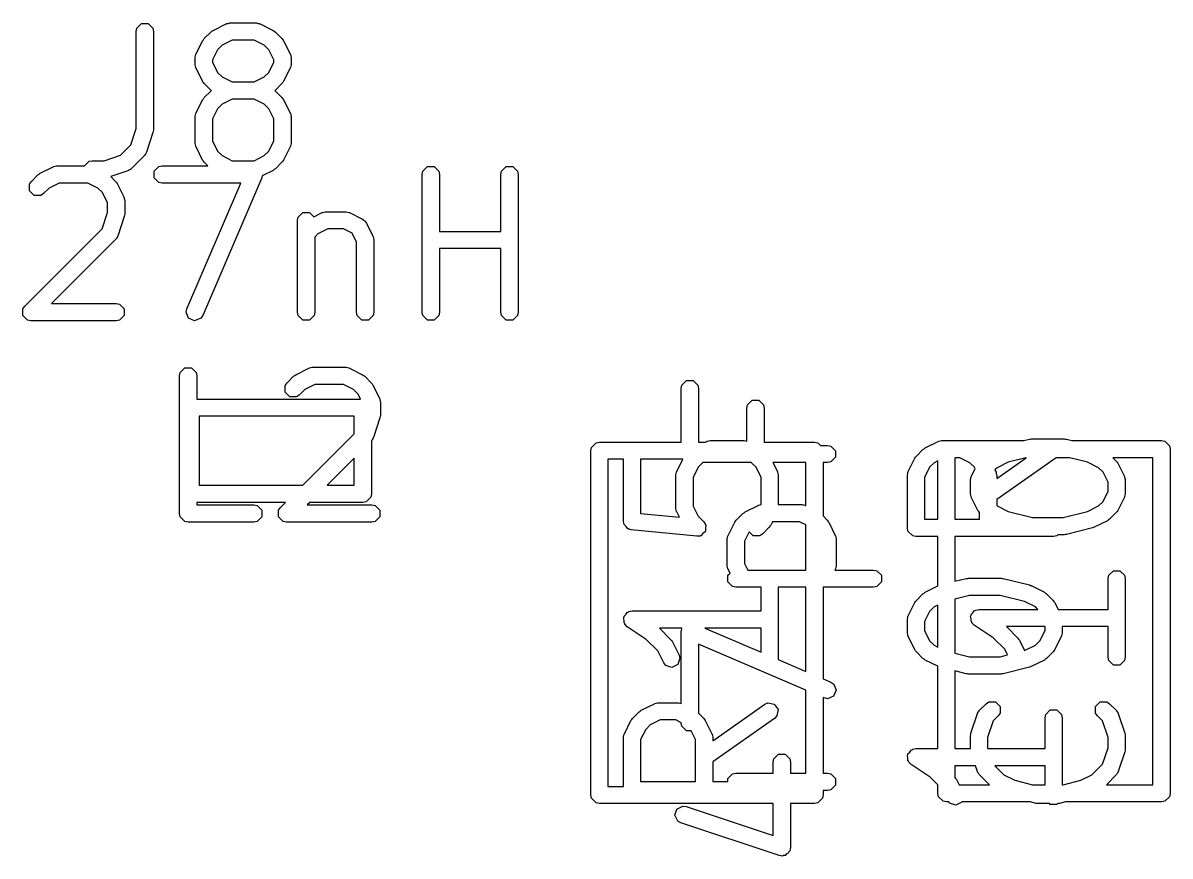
# Model space of a CAD drawing. Header units: inches. Extents: x -1.73 to 1.98, y -0.03 to 4.65.
# Drawn here: x 0.2737 to 0.5361, y 4.0766 to 4.2671 of the extents above; entities that cross this region are included whole.
import ezdxf

# ---------------------------------------------------------------- set-up
doc = ezdxf.new("R2010")
doc.units = ezdxf.units.IN
doc.header["$MEASUREMENT"] = 0
doc.layers.add('BLACK', color=250, linetype='CONTINUOUS')

msp = doc.modelspace()

# ---------------------------------------------------------------- linework, layer by layer
at = {"layer": 'BLACK', "linetype": 'CONTINUOUS'}
for p, q in [((0.29957, 4.26516), (0.29972, 4.26591)), ((0.29957, 4.24298), (0.29957, 4.26516)), ((0.29972, 4.26591), (0.30079, 4.26698)), ((0.30079, 4.26698), (0.3023, 4.26698)), ((0.3023, 4.26698), (0.30336, 4.26591)), ((0.30336, 4.26591), (0.30351, 4.26516)), ((0.30351, 4.26516), (0.30351, 4.24266)), ((0.31515, 4.26355), (0.31665, 4.26505)), ((0.31665, 4.26505), (0.31691, 4.26523)), ((0.31691, 4.26523), (0.31716, 4.26542)), ((0.31716, 4.26542), (0.32016, 4.26692)), ((0.32016, 4.26692), (0.32025, 4.26695)), ((0.32025, 4.26695), (0.32029, 4.26698)), ((0.32029, 4.26698), (0.3206, 4.26704)), ((0.3206, 4.26704), (0.3209, 4.26713)), ((0.3209, 4.26713), (0.32094, 4.26711)), ((0.32094, 4.26711), (0.32104, 4.26713)), ((0.32104, 4.26713), (0.32704, 4.26713)), ((0.32704, 4.26713), (0.32714, 4.26711)), ((0.32714, 4.26711), (0.32718, 4.26713)), ((0.32718, 4.26713), (0.32748, 4.26704)), ((0.32748, 4.26704), (0.32779, 4.26698)), ((0.32779, 4.26698), (0.32782, 4.26695)), ((0.32782, 4.26695), (0.32792, 4.26692)), ((0.32792, 4.26692), (0.33092, 4.26542)), ((0.33092, 4.26542), (0.33117, 4.26523)), ((0.33117, 4.26523), (0.33143, 4.26505)), ((0.33143, 4.26505), (0.33293, 4.26355)), ((0.31328, 4.26004), (0.31478, 4.26304)), ((0.31478, 4.26304), (0.31497, 4.26329)), ((0.31497, 4.26329), (0.31515, 4.26355)), ((0.3215, 4.26319), (0.31921, 4.26204)), ((0.32657, 4.26319), (0.3215, 4.26319)), ((0.32887, 4.26204), (0.32657, 4.26319)), ((0.33293, 4.26355), (0.33311, 4.26329)), ((0.33311, 4.26329), (0.3333, 4.26304)), ((0.3333, 4.26304), (0.3348, 4.26004)), ((0.31316, 4.25961), (0.31322, 4.25992)), ((0.31322, 4.25992), (0.31325, 4.25995)), ((0.31325, 4.25995), (0.31328, 4.26004)), ((0.31816, 4.261), (0.31701, 4.2587)), ((0.31921, 4.26204), (0.31816, 4.261)), ((0.32992, 4.261), (0.32887, 4.26204)), ((0.33107, 4.2587), (0.32992, 4.261)), ((0.3348, 4.26004), (0.33482, 4.25995)), ((0.33482, 4.25995), (0.33486, 4.25992)), ((0.33486, 4.25992), (0.33492, 4.25961)), ((0.31307, 4.25916), (0.31309, 4.25926)), ((0.31307, 4.25766), (0.31307, 4.25916)), ((0.31309, 4.25757), (0.31307, 4.25766)), ((0.31308, 4.2593), (0.31316, 4.25961)), ((0.31309, 4.25926), (0.31308, 4.2593)), ((0.31308, 4.25752), (0.31309, 4.25757)), ((0.31316, 4.25722), (0.31308, 4.25752)), ((0.31322, 4.25691), (0.31316, 4.25722)), ((0.31701, 4.2587), (0.31701, 4.25813)), ((0.31701, 4.25813), (0.31816, 4.25583)), ((0.32992, 4.25583), (0.33107, 4.25813)), ((0.33107, 4.25813), (0.33107, 4.2587)), ((0.33492, 4.25722), (0.33486, 4.25691)), ((0.33492, 4.25961), (0.335, 4.2593)), ((0.335, 4.25752), (0.33492, 4.25722)), ((0.335, 4.2593), (0.33499, 4.25926)), ((0.33499, 4.25926), (0.33501, 4.25916)), ((0.33501, 4.25766), (0.33499, 4.25757)), ((0.33499, 4.25757), (0.335, 4.25752)), ((0.33501, 4.25916), (0.33501, 4.25766)), ((0.31325, 4.25688), (0.31322, 4.25691)), ((0.31328, 4.25678), (0.31325, 4.25688)), ((0.31478, 4.25378), (0.31328, 4.25678)), ((0.31816, 4.25583), (0.31921, 4.25478)), ((0.31921, 4.25478), (0.3215, 4.25363)), ((0.32657, 4.25363), (0.32887, 4.25478)), ((0.32887, 4.25478), (0.32992, 4.25583)), ((0.3348, 4.25678), (0.3333, 4.25378)), ((0.33482, 4.25688), (0.3348, 4.25678)), ((0.33486, 4.25691), (0.33482, 4.25688)), ((0.31497, 4.25353), (0.31478, 4.25378)), ((0.31515, 4.25327), (0.31497, 4.25353)), ((0.31665, 4.25177), (0.31515, 4.25327)), ((0.31681, 4.25166), (0.31665, 4.25177)), ((0.3215, 4.25363), (0.32657, 4.25363)), ((0.33143, 4.25177), (0.33127, 4.25166)), ((0.33293, 4.25327), (0.33143, 4.25177)), ((0.33311, 4.25353), (0.33293, 4.25327)), ((0.3333, 4.25378), (0.33311, 4.25353)), ((0.31328, 4.24654), (0.31478, 4.24954)), ((0.31478, 4.24954), (0.31497, 4.24979)), ((0.31497, 4.24979), (0.31515, 4.25006)), ((0.31515, 4.25006), (0.31665, 4.25156)), ((0.31665, 4.25156), (0.31681, 4.25166)), ((0.3215, 4.24969), (0.31921, 4.24855)), ((0.32657, 4.24969), (0.3215, 4.24969)), ((0.32887, 4.24855), (0.32657, 4.24969)), ((0.33127, 4.25166), (0.33143, 4.25156)), ((0.33143, 4.25156), (0.33293, 4.25006)), ((0.33293, 4.25006), (0.33311, 4.24979)), ((0.33311, 4.24979), (0.3333, 4.24954)), ((0.3333, 4.24954), (0.3348, 4.24654)), ((0.31325, 4.24645), (0.31328, 4.24654)), ((0.31816, 4.2475), (0.31701, 4.2452)), ((0.31921, 4.24855), (0.31816, 4.2475)), ((0.32992, 4.2475), (0.32887, 4.24855)), ((0.33107, 4.2452), (0.32992, 4.2475)), ((0.3348, 4.24654), (0.33482, 4.24645)), ((0.31307, 4.24566), (0.31309, 4.24576)), ((0.31307, 4.23966), (0.31307, 4.24566)), ((0.31308, 4.2458), (0.31316, 4.24611)), ((0.31309, 4.24576), (0.31308, 4.2458)), ((0.31316, 4.24611), (0.31322, 4.24642)), ((0.31322, 4.24642), (0.31325, 4.24645)), ((0.31701, 4.2452), (0.31701, 4.24013)), ((0.33107, 4.24013), (0.33107, 4.2452)), ((0.33482, 4.24645), (0.33486, 4.24642)), ((0.33486, 4.24642), (0.33492, 4.24611)), ((0.33492, 4.24611), (0.335, 4.2458)), ((0.335, 4.2458), (0.33499, 4.24576)), ((0.33499, 4.24576), (0.33501, 4.24566)), ((0.33501, 4.24566), (0.33501, 4.23966)), ((0.29832, 4.23923), (0.29957, 4.24298)), ((0.30341, 4.24204), (0.30191, 4.23754)), ((0.30345, 4.24235), (0.30341, 4.24204)), ((0.30351, 4.24266), (0.30345, 4.24235)), ((0.29598, 4.23689), (0.29832, 4.23923)), ((0.31309, 4.23957), (0.31307, 4.23966)), ((0.31308, 4.23953), (0.31309, 4.23957)), ((0.31316, 4.23922), (0.31308, 4.23953)), ((0.31322, 4.23891), (0.31316, 4.23922)), ((0.31325, 4.23888), (0.31322, 4.23891)), ((0.31328, 4.23878), (0.31325, 4.23888)), ((0.31478, 4.23578), (0.31328, 4.23878)), ((0.31701, 4.24013), (0.31816, 4.23783)), ((0.32992, 4.23783), (0.33107, 4.24013)), ((0.3348, 4.23878), (0.3333, 4.23578)), ((0.33482, 4.23888), (0.3348, 4.23878)), ((0.33486, 4.23891), (0.33482, 4.23888)), ((0.33492, 4.23922), (0.33486, 4.23891)), ((0.335, 4.23953), (0.33492, 4.23922)), ((0.33501, 4.23966), (0.33499, 4.23957)), ((0.33499, 4.23957), (0.335, 4.23953)), ((0.29222, 4.23563), (0.29598, 4.23689)), ((0.30143, 4.23677), (0.29843, 4.23377)), ((0.30149, 4.23686), (0.30143, 4.23677)), ((0.30153, 4.23688), (0.30149, 4.23686)), ((0.30169, 4.23715), (0.30153, 4.23688)), ((0.30186, 4.23741), (0.30169, 4.23715)), ((0.30191, 4.23754), (0.30186, 4.23746)), ((0.30186, 4.23746), (0.30186, 4.23741)), ((0.31816, 4.23783), (0.31921, 4.23678)), ((0.31921, 4.23678), (0.3215, 4.23563)), ((0.32657, 4.23563), (0.32887, 4.23678)), ((0.32887, 4.23678), (0.32992, 4.23783)), ((0.2776, 4.23275), (0.2806, 4.23425)), ((0.2806, 4.23425), (0.2807, 4.23427)), ((0.2807, 4.23427), (0.28073, 4.2343)), ((0.28073, 4.2343), (0.28104, 4.23436)), ((0.28104, 4.23436), (0.28134, 4.23445)), ((0.28134, 4.23445), (0.28139, 4.23443)), ((0.28139, 4.23443), (0.28148, 4.23445)), ((0.28148, 4.23445), (0.28776, 4.23445)), ((0.28776, 4.23445), (0.28879, 4.23548)), ((0.28879, 4.23548), (0.28954, 4.23563)), ((0.28954, 4.23563), (0.29222, 4.23563)), ((0.29806, 4.23352), (0.2978, 4.23335)), ((0.29833, 4.23368), (0.29806, 4.23352)), ((0.29835, 4.23372), (0.29833, 4.23368)), ((0.29843, 4.23377), (0.29835, 4.23372)), ((0.30366, 4.23324), (0.30473, 4.2343)), ((0.30473, 4.2343), (0.30548, 4.23445)), ((0.30548, 4.23445), (0.31597, 4.23445)), ((0.31497, 4.23554), (0.31478, 4.23578)), ((0.31515, 4.23527), (0.31497, 4.23554)), ((0.31597, 4.23445), (0.31515, 4.23527)), ((0.3215, 4.23563), (0.32657, 4.23563)), ((0.33092, 4.2334), (0.32838, 4.23213)), ((0.33117, 4.2336), (0.33092, 4.2334)), ((0.33143, 4.23377), (0.33117, 4.2336)), ((0.33293, 4.23527), (0.33143, 4.23377)), ((0.33311, 4.23554), (0.33293, 4.23527)), ((0.3333, 4.23578), (0.33311, 4.23554)), ((0.36515, 4.23324), (0.36622, 4.2343)), ((0.36622, 4.2343), (0.36772, 4.2343)), ((0.36772, 4.2343), (0.36879, 4.23324)), ((0.38315, 4.23324), (0.38422, 4.2343)), ((0.38422, 4.2343), (0.38572, 4.2343)), ((0.38572, 4.2343), (0.38679, 4.23324)), ((0.27516, 4.23024), (0.27559, 4.23088)), ((0.27559, 4.23088), (0.27709, 4.23238)), ((0.27709, 4.23238), (0.27735, 4.23255)), ((0.27735, 4.23255), (0.2776, 4.23275)), ((0.29766, 4.2333), (0.29375, 4.23199)), ((0.29375, 4.23199), (0.29487, 4.23088)), ((0.29487, 4.23088), (0.29505, 4.23061)), ((0.29775, 4.23335), (0.29766, 4.2333)), ((0.2978, 4.23335), (0.29775, 4.23335)), ((0.30366, 4.23173), (0.30366, 4.23324)), ((0.30473, 4.23067), (0.30366, 4.23173)), ((0.32829, 4.23171), (0.31479, 4.20021)), ((0.32838, 4.23213), (0.32829, 4.23175)), ((0.32829, 4.23175), (0.32829, 4.23173)), ((0.32829, 4.23173), (0.32829, 4.23173)), ((0.32829, 4.23173), (0.32829, 4.23171)), ((0.365, 4.23248), (0.36515, 4.23324)), ((0.365, 4.20099), (0.365, 4.23248)), ((0.36879, 4.23324), (0.36894, 4.23248)), ((0.36894, 4.23248), (0.36894, 4.21945)), ((0.383, 4.23248), (0.38315, 4.23324)), ((0.383, 4.21945), (0.383, 4.23248)), ((0.38679, 4.23324), (0.38694, 4.23248)), ((0.38694, 4.23248), (0.38694, 4.20099)), ((0.27516, 4.22873), (0.27516, 4.23024)), ((0.27623, 4.22767), (0.27516, 4.22873)), ((0.27965, 4.22937), (0.27837, 4.22809)), ((0.28195, 4.23052), (0.27965, 4.22937)), ((0.28852, 4.23052), (0.28195, 4.23052)), ((0.29081, 4.22937), (0.28852, 4.23052)), ((0.29186, 4.22832), (0.29081, 4.22937)), ((0.29301, 4.22602), (0.29186, 4.22832)), ((0.29505, 4.23061), (0.29524, 4.23037)), ((0.29524, 4.23037), (0.29674, 4.22737)), ((0.30548, 4.23052), (0.30473, 4.23067)), ((0.32349, 4.23052), (0.30548, 4.23052)), ((0.31117, 4.20176), (0.32349, 4.23052)), ((0.27774, 4.22767), (0.27623, 4.22767)), ((0.27837, 4.22809), (0.27774, 4.22767)), ((0.29301, 4.2238), (0.29301, 4.22602)), ((0.29674, 4.22737), (0.29677, 4.22727)), ((0.29677, 4.22727), (0.2968, 4.22724)), ((0.2968, 4.22724), (0.29686, 4.22693)), ((0.29686, 4.22693), (0.29694, 4.22662)), ((0.29694, 4.22662), (0.29693, 4.22658)), ((0.29693, 4.22658), (0.29695, 4.22649)), ((0.29695, 4.22649), (0.29695, 4.22349)), ((0.29176, 4.22005), (0.29301, 4.2238)), ((0.29689, 4.22318), (0.29685, 4.22286)), ((0.29695, 4.22349), (0.29689, 4.22318)), ((0.33666, 4.22274), (0.33772, 4.2238)), ((0.33772, 4.2238), (0.33923, 4.2238)), ((0.33923, 4.2238), (0.34022, 4.22281)), ((0.34022, 4.22281), (0.34209, 4.22375)), ((0.34209, 4.22375), (0.34219, 4.22377)), ((0.34219, 4.22377), (0.34222, 4.2238)), ((0.34222, 4.2238), (0.34253, 4.22387)), ((0.34253, 4.22387), (0.34283, 4.22395)), ((0.34283, 4.22395), (0.34288, 4.22394)), ((0.34288, 4.22394), (0.34297, 4.22395)), ((0.34297, 4.22395), (0.34747, 4.22395)), ((0.34747, 4.22395), (0.34757, 4.22394)), ((0.34757, 4.22394), (0.34761, 4.22395)), ((0.34761, 4.22395), (0.34792, 4.22387)), ((0.34792, 4.22387), (0.34823, 4.2238)), ((0.34823, 4.2238), (0.34826, 4.22377)), ((0.34826, 4.22377), (0.34835, 4.22375)), ((0.34835, 4.22375), (0.35135, 4.22225)), ((0.29685, 4.22286), (0.29535, 4.21836)), ((0.33651, 4.22199), (0.33666, 4.22274)), ((0.33651, 4.20099), (0.33651, 4.22199)), ((0.35135, 4.22225), (0.35166, 4.22201)), ((0.35166, 4.22201), (0.35176, 4.22197)), ((0.35176, 4.22197), (0.35185, 4.22186)), ((0.35185, 4.22186), (0.35196, 4.22178)), ((0.35196, 4.22178), (0.35199, 4.22168)), ((0.35199, 4.22168), (0.35223, 4.22137)), ((0.35223, 4.22137), (0.35373, 4.21837)), ((0.27409, 4.20238), (0.29176, 4.22005)), ((0.29493, 4.21768), (0.29487, 4.21759)), ((0.29497, 4.2177), (0.29493, 4.21768)), ((0.29512, 4.21797), (0.29497, 4.2177)), ((0.2953, 4.21823), (0.29512, 4.21797)), ((0.29535, 4.21836), (0.2953, 4.21828)), ((0.2953, 4.21828), (0.2953, 4.21823)), ((0.34114, 4.21887), (0.34044, 4.21817)), ((0.34044, 4.21817), (0.34044, 4.20099)), ((0.34344, 4.22002), (0.34114, 4.21887)), ((0.34701, 4.22002), (0.34344, 4.22002)), ((0.34901, 4.21902), (0.34701, 4.22002)), ((0.35, 4.21702), (0.34901, 4.21902)), ((0.35373, 4.21837), (0.35376, 4.21827)), ((0.35376, 4.21827), (0.35379, 4.21824)), ((0.35379, 4.21824), (0.35385, 4.21793)), ((0.35385, 4.21793), (0.35394, 4.21763)), ((0.36894, 4.21945), (0.383, 4.21945)), ((0.29487, 4.21759), (0.28023, 4.20296)), ((0.35, 4.20099), (0.35, 4.21702)), ((0.35394, 4.21763), (0.35392, 4.21758)), ((0.35392, 4.21758), (0.35394, 4.21749)), ((0.35394, 4.21749), (0.35394, 4.20099)), ((0.383, 4.21552), (0.36894, 4.21552)), ((0.36894, 4.21552), (0.36894, 4.20099)), ((0.383, 4.20099), (0.383, 4.21552)), ((0.27366, 4.20174), (0.27409, 4.20238)), ((0.28023, 4.20296), (0.29498, 4.20296)), ((0.29498, 4.20296), (0.29573, 4.20281)), ((0.29573, 4.20281), (0.2968, 4.20174)), ((0.27366, 4.20024), (0.27366, 4.20174)), ((0.27473, 4.19917), (0.27366, 4.20024)), ((0.2968, 4.20024), (0.29573, 4.19917)), ((0.2968, 4.20174), (0.2968, 4.20024)), ((0.31101, 4.20101), (0.31117, 4.20176)), ((0.31157, 4.19961), (0.31101, 4.20101)), ((0.31295, 4.19902), (0.31157, 4.19961)), ((0.31435, 4.19958), (0.31295, 4.19902)), ((0.31479, 4.20021), (0.31435, 4.19958)), ((0.33666, 4.20024), (0.33651, 4.20099)), ((0.33772, 4.19917), (0.33666, 4.20024)), ((0.34029, 4.20024), (0.33923, 4.19917)), ((0.34044, 4.20099), (0.34029, 4.20024)), ((0.35015, 4.20024), (0.35, 4.20099)), ((0.35122, 4.19917), (0.35015, 4.20024)), ((0.35379, 4.20024), (0.35273, 4.19917)), ((0.35394, 4.20099), (0.35379, 4.20024)), ((0.36515, 4.20024), (0.365, 4.20099)), ((0.36622, 4.19917), (0.36515, 4.20024)), ((0.36879, 4.20024), (0.36772, 4.19917)), ((0.36894, 4.20099), (0.36879, 4.20024)), ((0.38315, 4.20024), (0.383, 4.20099)), ((0.38422, 4.19917), (0.38315, 4.20024)), ((0.38679, 4.20024), (0.38572, 4.19917)), ((0.38694, 4.20099), (0.38679, 4.20024)), ((0.27548, 4.19902), (0.27473, 4.19917)), ((0.29498, 4.19902), (0.27548, 4.19902)), ((0.29573, 4.19917), (0.29498, 4.19902)), ((0.33923, 4.19917), (0.33772, 4.19917)), ((0.35273, 4.19917), (0.35122, 4.19917)), ((0.36772, 4.19917), (0.36622, 4.19917)), ((0.38572, 4.19917), (0.38422, 4.19917)), ((0.30951, 4.18642), (0.30966, 4.18717)), ((0.30951, 4.15493), (0.30951, 4.18642)), ((0.30966, 4.18717), (0.31072, 4.18824)), ((0.31072, 4.18824), (0.31223, 4.18824)), ((0.31223, 4.18824), (0.3133, 4.18717)), ((0.3133, 4.18717), (0.31345, 4.18642)), ((0.31345, 4.18642), (0.31345, 4.1811)), ((0.33408, 4.18481), (0.33558, 4.18631)), ((0.33558, 4.18631), (0.33585, 4.18649)), ((0.33585, 4.18649), (0.33609, 4.18668)), ((0.33609, 4.18668), (0.33909, 4.18818)), ((0.33909, 4.18818), (0.33919, 4.18821)), ((0.33919, 4.18821), (0.33922, 4.18824)), ((0.33922, 4.18824), (0.33953, 4.1883)), ((0.33953, 4.1883), (0.33983, 4.18839)), ((0.33983, 4.18839), (0.33988, 4.18837)), ((0.33988, 4.18837), (0.33997, 4.18839)), ((0.33997, 4.18839), (0.34747, 4.18839)), ((0.34747, 4.18839), (0.34757, 4.18837)), ((0.34757, 4.18837), (0.34761, 4.18839)), ((0.34761, 4.18839), (0.34792, 4.1883)), ((0.34792, 4.1883), (0.34823, 4.18824)), ((0.34823, 4.18824), (0.34826, 4.18821)), ((0.34826, 4.18821), (0.34835, 4.18818)), ((0.34835, 4.18818), (0.35135, 4.18668)), ((0.35135, 4.18668), (0.3516, 4.18649)), ((0.3516, 4.18649), (0.35187, 4.18631)), ((0.35187, 4.18631), (0.35336, 4.18481)), ((0.33366, 4.18418), (0.33408, 4.18481)), ((0.33366, 4.18267), (0.33366, 4.18418)), ((0.34044, 4.18445), (0.33814, 4.1833)), ((0.34701, 4.18445), (0.34044, 4.18445)), ((0.34931, 4.1833), (0.34701, 4.18445)), ((0.35336, 4.18481), (0.35354, 4.18455)), ((0.35354, 4.18455), (0.35373, 4.1843)), ((0.35373, 4.1843), (0.35523, 4.1813)), ((0.4243, 4.18353), (0.42445, 4.18428)), ((0.4243, 4.17126), (0.4243, 4.18353)), ((0.42445, 4.18428), (0.42552, 4.18535)), ((0.42552, 4.18535), (0.42702, 4.18535)), ((0.42702, 4.18535), (0.42809, 4.18428)), ((0.42809, 4.18428), (0.42824, 4.18353)), ((0.42824, 4.18353), (0.42824, 4.17126)), ((0.31345, 4.1811), (0.35093, 4.1811)), ((0.33472, 4.1816), (0.33366, 4.18267)), ((0.33623, 4.1816), (0.33472, 4.1816)), ((0.33687, 4.18203), (0.33623, 4.1816)), ((0.33814, 4.1833), (0.33687, 4.18203)), ((0.35036, 4.18226), (0.34931, 4.1833)), ((0.35093, 4.1811), (0.35036, 4.18226)), ((0.35523, 4.1813), (0.35526, 4.18121)), ((0.35526, 4.18121), (0.35529, 4.18118)), ((0.35529, 4.18118), (0.35535, 4.18087)), ((0.35535, 4.18087), (0.35544, 4.18056)), ((0.35544, 4.18056), (0.35542, 4.18052)), ((0.35542, 4.18052), (0.35544, 4.18042)), ((0.35544, 4.18042), (0.35544, 4.17742)), ((0.4393, 4.17903), (0.43945, 4.17978)), ((0.4393, 4.17146), (0.4393, 4.17903)), ((0.43945, 4.17978), (0.44052, 4.18085)), ((0.44052, 4.18085), (0.44202, 4.18085)), ((0.44202, 4.18085), (0.44309, 4.17978)), ((0.44309, 4.17978), (0.44324, 4.17903)), ((0.44324, 4.17903), (0.44324, 4.17126)), ((0.31401, 4.17717), (0.31401, 4.16142)), ((0.34944, 4.17717), (0.31401, 4.17717)), ((0.34944, 4.17318), (0.34944, 4.17717)), ((0.35534, 4.1768), (0.35384, 4.1723)), ((0.35538, 4.17711), (0.35534, 4.1768)), ((0.35544, 4.17742), (0.35538, 4.17711)), ((0.33768, 4.16142), (0.34944, 4.17318)), ((0.35342, 4.17161), (0.35338, 4.17155)), ((0.35338, 4.17155), (0.35338, 4.15945)), ((0.35346, 4.17163), (0.35342, 4.17161)), ((0.35362, 4.17191), (0.35346, 4.17163)), ((0.35379, 4.17217), (0.35362, 4.17191)), ((0.35384, 4.1723), (0.35379, 4.17222)), ((0.35379, 4.17222), (0.35379, 4.17217)), ((0.40373, 4.17004), (0.40479, 4.17111)), ((0.40479, 4.17111), (0.40554, 4.17126)), ((0.40554, 4.17126), (0.4243, 4.17126)), ((0.42824, 4.17126), (0.4298, 4.17126)), ((0.4298, 4.17126), (0.43014, 4.17143)), ((0.43014, 4.17143), (0.43023, 4.17145)), ((0.43023, 4.17145), (0.43027, 4.17148)), ((0.43027, 4.17148), (0.43057, 4.17155)), ((0.43057, 4.17155), (0.43088, 4.17163)), ((0.43088, 4.17163), (0.43092, 4.17162)), ((0.43092, 4.17162), (0.43102, 4.17163)), ((0.43102, 4.17163), (0.43852, 4.17163)), ((0.43852, 4.17163), (0.43861, 4.17162)), ((0.43861, 4.17162), (0.43866, 4.17163)), ((0.43866, 4.17163), (0.43896, 4.17155)), ((0.43896, 4.17155), (0.43927, 4.17148)), ((0.43927, 4.17148), (0.4393, 4.17146)), ((0.44324, 4.17126), (0.45476, 4.17126)), ((0.45476, 4.17126), (0.45551, 4.17111)), ((0.45551, 4.17111), (0.45612, 4.1705)), ((0.45612, 4.1705), (0.45777, 4.1705)), ((0.45777, 4.1705), (0.45852, 4.17035)), ((0.4801, 4.16993), (0.4831, 4.17143)), ((0.4831, 4.17143), (0.4832, 4.17145)), ((0.4832, 4.17145), (0.48323, 4.17148)), ((0.48323, 4.17148), (0.48354, 4.17155)), ((0.48354, 4.17155), (0.48384, 4.17163)), ((0.48384, 4.17163), (0.48388, 4.17162)), ((0.48388, 4.17162), (0.48398, 4.17163)), ((0.48398, 4.17163), (0.48848, 4.17163)), ((0.48848, 4.17163), (0.48854, 4.17162)), ((0.48854, 4.17162), (0.4886, 4.17162)), ((0.4886, 4.17162), (0.48862, 4.17163)), ((0.48862, 4.17163), (0.48864, 4.17162)), ((0.48864, 4.17162), (0.50267, 4.17162)), ((0.50267, 4.17162), (0.50393, 4.17194)), ((0.50393, 4.17194), (0.50417, 4.17195)), ((0.50417, 4.17195), (0.50441, 4.172)), ((0.50441, 4.172), (0.51191, 4.172)), ((0.51191, 4.172), (0.51215, 4.17195)), ((0.51215, 4.17195), (0.51239, 4.17194)), ((0.51239, 4.17194), (0.51365, 4.17162)), ((0.51365, 4.17162), (0.53415, 4.17162)), ((0.53415, 4.17162), (0.5349, 4.17147)), ((0.5349, 4.17147), (0.53597, 4.17041)), ((0.53597, 4.17041), (0.53612, 4.16965)), ((0.40358, 4.16929), (0.40373, 4.17004)), ((0.40358, 4.09055), (0.40358, 4.16929)), ((0.45852, 4.17035), (0.45959, 4.16928)), ((0.45959, 4.16778), (0.45852, 4.16671)), ((0.45959, 4.16928), (0.45959, 4.16778)), ((0.47772, 4.16755), (0.47791, 4.1678)), ((0.47791, 4.1678), (0.47809, 4.16806)), ((0.47809, 4.16806), (0.47959, 4.16956)), ((0.47959, 4.16956), (0.47985, 4.16973)), ((0.47985, 4.16973), (0.4801, 4.16993)), ((0.53612, 4.16965), (0.53612, 4.09091)), ((0.34944, 4.16761), (0.34325, 4.16142)), ((0.34944, 4.16142), (0.34944, 4.16761)), ((0.40751, 4.16732), (0.40751, 4.09252)), ((0.41105, 4.16732), (0.40751, 4.16732)), ((0.41105, 4.15317), (0.41105, 4.16732)), ((0.41499, 4.16732), (0.41499, 4.15495)), ((0.42465, 4.16732), (0.41499, 4.16732)), ((0.42326, 4.16455), (0.42465, 4.16732)), ((0.42814, 4.1655), (0.42699, 4.1632)), ((0.42918, 4.16655), (0.42814, 4.1655)), ((0.42921, 4.16656), (0.42918, 4.16655)), ((0.44033, 4.16656), (0.42921, 4.16656)), ((0.44035, 4.16655), (0.44033, 4.16656)), ((0.4414, 4.1655), (0.44035, 4.16655)), ((0.44255, 4.1632), (0.4414, 4.1655)), ((0.44527, 4.16656), (0.44628, 4.16455)), ((0.45279, 4.16656), (0.44527, 4.16656)), ((0.45279, 4.15672), (0.45279, 4.16656)), ((0.45777, 4.16656), (0.45673, 4.16656)), ((0.45673, 4.16656), (0.45673, 4.15436)), ((0.45852, 4.16671), (0.45777, 4.16656)), ((0.47622, 4.16455), (0.47772, 4.16755)), ((0.4811, 4.1655), (0.47995, 4.1632)), ((0.48215, 4.16655), (0.4811, 4.1655)), ((0.48297, 4.16696), (0.48215, 4.16655)), ((0.48297, 4.15364), (0.48297, 4.16696)), ((0.4869, 4.16769), (0.4869, 4.15364)), ((0.48804, 4.16769), (0.4869, 4.16769)), ((0.49031, 4.16655), (0.48804, 4.16769)), ((0.49136, 4.1655), (0.49031, 4.16655)), ((0.49065, 4.16341), (0.49153, 4.16517)), ((0.49153, 4.16517), (0.49136, 4.1655)), ((0.49658, 4.16541), (0.49606, 4.1649)), ((0.51008, 4.16769), (0.49645, 4.15814)), ((0.49645, 4.16295), (0.50322, 4.16769)), ((0.4991, 4.16667), (0.49658, 4.16541)), ((0.50315, 4.16769), (0.4991, 4.16667)), ((0.50322, 4.16769), (0.50315, 4.16769)), ((0.51317, 4.16769), (0.51008, 4.16769)), ((0.51722, 4.16667), (0.51317, 4.16769)), ((0.51974, 4.16541), (0.51722, 4.16667)), ((0.52079, 4.16436), (0.51974, 4.16541)), ((0.52304, 4.16769), (0.5238, 4.16692)), ((0.53218, 4.16769), (0.52304, 4.16769)), ((0.5238, 4.16692), (0.52398, 4.16666)), ((0.52398, 4.16666), (0.52417, 4.16641)), ((0.52417, 4.16641), (0.52567, 4.16341)), ((0.53218, 4.09288), (0.53218, 4.16769)), ((0.42305, 4.16367), (0.42307, 4.16376)), ((0.42305, 4.15617), (0.42305, 4.16367)), ((0.42306, 4.16381), (0.42314, 4.16411)), ((0.42307, 4.16376), (0.42306, 4.16381)), ((0.42314, 4.16411), (0.4232, 4.16442)), ((0.4232, 4.16442), (0.42323, 4.16445)), ((0.42323, 4.16445), (0.42326, 4.16455)), ((0.42699, 4.1632), (0.42699, 4.15663)), ((0.44255, 4.15697), (0.44255, 4.1632)), ((0.44628, 4.16455), (0.4463, 4.16445)), ((0.4463, 4.16445), (0.44634, 4.16442)), ((0.44634, 4.16442), (0.4464, 4.16411)), ((0.4464, 4.16411), (0.44648, 4.16381)), ((0.44648, 4.16381), (0.44647, 4.16376)), ((0.44647, 4.16376), (0.44649, 4.16367)), ((0.44649, 4.16367), (0.44649, 4.157)), ((0.47601, 4.16367), (0.47603, 4.16376)), ((0.47601, 4.15167), (0.47601, 4.16367)), ((0.47602, 4.16381), (0.4761, 4.16411)), ((0.47603, 4.16376), (0.47602, 4.16381)), ((0.4761, 4.16411), (0.47616, 4.16442)), ((0.47616, 4.16442), (0.47619, 4.16445)), ((0.47619, 4.16445), (0.47622, 4.16455)), ((0.47995, 4.1632), (0.47995, 4.15364)), ((0.49044, 4.16253), (0.49046, 4.16263)), ((0.49044, 4.15953), (0.49044, 4.16253)), ((0.49045, 4.16267), (0.49053, 4.16297)), ((0.49046, 4.16263), (0.49045, 4.16267)), ((0.49053, 4.16297), (0.49059, 4.16328)), ((0.49059, 4.16328), (0.49063, 4.16332)), ((0.49063, 4.16332), (0.49065, 4.16341)), ((0.49606, 4.1649), (0.49624, 4.16455)), ((0.49624, 4.16455), (0.49627, 4.16445)), ((0.49627, 4.16445), (0.4963, 4.16442)), ((0.4963, 4.16442), (0.49636, 4.16411)), ((0.49636, 4.16411), (0.49644, 4.16381)), ((0.49644, 4.16381), (0.49643, 4.16376)), ((0.49643, 4.16376), (0.49645, 4.16367)), ((0.49645, 4.16367), (0.49645, 4.16295)), ((0.52194, 4.16207), (0.52079, 4.16436)), ((0.52567, 4.16341), (0.5257, 4.16332)), ((0.5257, 4.16332), (0.52573, 4.16328)), ((0.52573, 4.16328), (0.52579, 4.16297)), ((0.52579, 4.16297), (0.52587, 4.16267)), ((0.52587, 4.16267), (0.52586, 4.16263)), ((0.52586, 4.16263), (0.52588, 4.16253)), ((0.52588, 4.16253), (0.52588, 4.15953)), ((0.31401, 4.16142), (0.33768, 4.16142)), ((0.34325, 4.16142), (0.34944, 4.16142)), ((0.52079, 4.1577), (0.52194, 4.16)), ((0.52194, 4.16), (0.52194, 4.16207)), ((0.33375, 4.15748), (0.31345, 4.15748)), ((0.31345, 4.15748), (0.31345, 4.15689)), ((0.33258, 4.15632), (0.33375, 4.15748)), ((0.33931, 4.15748), (0.33873, 4.15689)), ((0.35141, 4.15748), (0.33931, 4.15748)), ((0.35216, 4.15763), (0.35141, 4.15748)), ((0.35323, 4.1587), (0.35216, 4.15763)), ((0.35338, 4.15945), (0.35323, 4.1587)), ((0.49046, 4.15943), (0.49044, 4.15953)), ((0.49045, 4.15939), (0.49046, 4.15943)), ((0.49053, 4.15909), (0.49045, 4.15939)), ((0.49059, 4.15878), (0.49053, 4.15909)), ((0.49063, 4.15875), (0.49059, 4.15878)), ((0.49065, 4.15865), (0.49063, 4.15875)), ((0.49215, 4.15565), (0.49065, 4.15865)), ((0.49645, 4.15814), (0.49645, 4.15678)), ((0.51974, 4.15665), (0.52079, 4.1577)), ((0.52567, 4.15865), (0.52417, 4.15565)), ((0.5257, 4.15875), (0.52567, 4.15865)), ((0.52573, 4.15878), (0.5257, 4.15875)), ((0.52579, 4.15909), (0.52573, 4.15878)), ((0.52587, 4.15939), (0.52579, 4.15909)), ((0.52588, 4.15953), (0.52586, 4.15943)), ((0.52586, 4.15943), (0.52587, 4.15939)), ((0.30966, 4.15417), (0.30951, 4.15493)), ((0.31345, 4.15689), (0.32648, 4.15689)), ((0.32648, 4.15689), (0.32723, 4.15674)), ((0.32723, 4.15674), (0.32829, 4.15568)), ((0.32829, 4.15568), (0.32829, 4.15417)), ((0.33216, 4.15568), (0.33258, 4.15632)), ((0.33216, 4.15417), (0.33216, 4.15568)), ((0.33873, 4.15689), (0.35347, 4.15689)), ((0.35347, 4.15689), (0.35423, 4.15674)), ((0.35423, 4.15674), (0.35529, 4.15568)), ((0.35529, 4.15568), (0.35529, 4.15417)), ((0.41499, 4.15495), (0.42387, 4.15406)), ((0.42307, 4.15607), (0.42305, 4.15617)), ((0.42306, 4.15603), (0.42307, 4.15607)), ((0.42314, 4.15572), (0.42306, 4.15603)), ((0.4232, 4.15541), (0.42314, 4.15572)), ((0.42323, 4.15538), (0.4232, 4.15541)), ((0.42326, 4.15529), (0.42323, 4.15538)), ((0.42387, 4.15406), (0.42326, 4.15529)), ((0.42699, 4.15663), (0.42814, 4.15433)), ((0.43688, 4.15342), (0.43838, 4.15492)), ((0.43838, 4.15492), (0.43864, 4.1551)), ((0.43864, 4.1551), (0.43889, 4.15529)), ((0.43889, 4.15529), (0.44189, 4.15679)), ((0.44189, 4.15679), (0.44198, 4.15682)), ((0.44198, 4.15682), (0.44202, 4.15685)), ((0.44202, 4.15685), (0.44233, 4.15691)), ((0.44233, 4.15691), (0.44255, 4.15697)), ((0.44649, 4.157), (0.45177, 4.157)), ((0.45177, 4.157), (0.45186, 4.15698)), ((0.45186, 4.15698), (0.45191, 4.157)), ((0.45191, 4.157), (0.45221, 4.15691)), ((0.45221, 4.15691), (0.45252, 4.15685)), ((0.45252, 4.15685), (0.45255, 4.15682)), ((0.45255, 4.15682), (0.45265, 4.15679)), ((0.45265, 4.15679), (0.45279, 4.15672)), ((0.49235, 4.1554), (0.49215, 4.15565)), ((0.49251, 4.15515), (0.49235, 4.1554)), ((0.49251, 4.15364), (0.49251, 4.15515)), ((0.49645, 4.15678), (0.49658, 4.15665)), ((0.49658, 4.15665), (0.4991, 4.15539)), ((0.4991, 4.15539), (0.50465, 4.154)), ((0.51167, 4.154), (0.51722, 4.15539)), ((0.51722, 4.15539), (0.51974, 4.15665)), ((0.5238, 4.15514), (0.5223, 4.15364)), ((0.52398, 4.1554), (0.5238, 4.15514)), ((0.52417, 4.15565), (0.52398, 4.1554)), ((0.31072, 4.15311), (0.30966, 4.15417)), ((0.31148, 4.15296), (0.31072, 4.15311)), ((0.32648, 4.15296), (0.31148, 4.15296)), ((0.32723, 4.15311), (0.32648, 4.15296)), ((0.32829, 4.15417), (0.32723, 4.15311)), ((0.33322, 4.15311), (0.33216, 4.15417)), ((0.33398, 4.15296), (0.33322, 4.15311)), ((0.35347, 4.15296), (0.33398, 4.15296)), ((0.35423, 4.15311), (0.35347, 4.15296)), ((0.35529, 4.15417), (0.35423, 4.15311)), ((0.41115, 4.1527), (0.41105, 4.15317)), ((0.41114, 4.1526), (0.41115, 4.1527)), ((0.41117, 4.15255), (0.41114, 4.1526)), ((0.4112, 4.15242), (0.41117, 4.15255)), ((0.41167, 4.15195), (0.4112, 4.15242)), ((0.42814, 4.15433), (0.42941, 4.15306)), ((0.42941, 4.15306), (0.42984, 4.15242)), ((0.42984, 4.15242), (0.42984, 4.15232)), ((0.42984, 4.15232), (0.4299, 4.15224)), ((0.4299, 4.15224), (0.42984, 4.15158)), ((0.43501, 4.14991), (0.43651, 4.15291)), ((0.43651, 4.15291), (0.4367, 4.15316)), ((0.4367, 4.15316), (0.43688, 4.15342)), ((0.44458, 4.15204), (0.44441, 4.15178)), ((0.44478, 4.15229), (0.44458, 4.15204)), ((0.44517, 4.15306), (0.44478, 4.15229)), ((0.4513, 4.15306), (0.44517, 4.15306)), ((0.45279, 4.15232), (0.4513, 4.15306)), ((0.45279, 4.142), (0.45279, 4.15232)), ((0.45673, 4.15436), (0.45766, 4.15342)), ((0.45766, 4.15342), (0.45783, 4.15316)), ((0.45783, 4.15316), (0.45803, 4.15291)), ((0.45803, 4.15291), (0.45953, 4.14991)), ((0.47995, 4.15364), (0.48297, 4.15364)), ((0.4869, 4.15364), (0.49251, 4.15364)), ((0.50465, 4.154), (0.51167, 4.154)), ((0.52179, 4.15327), (0.51879, 4.15177)), ((0.52204, 4.15346), (0.52179, 4.15327)), ((0.5223, 4.15364), (0.52204, 4.15346)), ((0.41209, 4.15143), (0.41167, 4.15195)), ((0.41222, 4.15139), (0.41209, 4.15143)), ((0.41227, 4.15135), (0.41222, 4.15139)), ((0.41237, 4.15135), (0.41227, 4.15135)), ((0.41282, 4.15121), (0.41237, 4.15135)), ((0.42782, 4.14971), (0.41282, 4.15121)), ((0.42859, 4.14978), (0.42782, 4.14971)), ((0.42867, 4.14985), (0.42859, 4.14978)), ((0.42877, 4.14985), (0.42867, 4.14985)), ((0.42924, 4.15032), (0.42877, 4.14985)), ((0.42975, 4.15074), (0.42924, 4.15032)), ((0.42976, 4.15084), (0.42975, 4.15074)), ((0.42984, 4.15092), (0.42976, 4.15084)), ((0.42984, 4.15158), (0.42984, 4.15092)), ((0.43481, 4.14917), (0.43489, 4.14948)), ((0.43489, 4.14948), (0.43495, 4.14979)), ((0.43495, 4.14979), (0.43498, 4.14982)), ((0.43498, 4.14982), (0.43501, 4.14991)), ((0.43984, 4.15077), (0.43874, 4.14857)), ((0.44076, 4.14985), (0.43984, 4.15077)), ((0.44227, 4.14985), (0.44076, 4.14985)), ((0.44291, 4.15028), (0.44227, 4.14985)), ((0.44441, 4.15178), (0.44291, 4.15028)), ((0.45953, 4.14991), (0.45955, 4.14982)), ((0.45955, 4.14982), (0.45959, 4.14979)), ((0.45959, 4.14979), (0.45965, 4.14948)), ((0.45965, 4.14948), (0.45973, 4.14917)), ((0.47616, 4.15092), (0.47601, 4.15167)), ((0.47723, 4.14985), (0.47616, 4.15092)), ((0.47798, 4.1497), (0.47723, 4.14985)), ((0.48297, 4.1497), (0.47798, 4.1497)), ((0.48297, 4.13837), (0.48297, 4.1497)), ((0.50948, 4.1497), (0.4869, 4.1497)), ((0.4869, 4.1497), (0.4869, 4.13943)), ((0.51023, 4.14985), (0.50948, 4.1497)), ((0.51044, 4.15006), (0.51023, 4.14985)), ((0.51191, 4.15006), (0.51044, 4.15006)), ((0.51215, 4.15011), (0.51191, 4.15006)), ((0.51239, 4.15012), (0.51215, 4.15011)), ((0.51839, 4.15162), (0.51239, 4.15012)), ((0.51858, 4.15171), (0.51839, 4.15162)), ((0.51879, 4.15177), (0.51858, 4.15171)), ((0.4348, 4.14903), (0.43482, 4.14913)), ((0.4348, 4.14303), (0.4348, 4.14903)), ((0.43482, 4.14913), (0.43481, 4.14917)), ((0.43874, 4.14857), (0.43874, 4.1435)), ((0.45973, 4.14917), (0.45972, 4.14913)), ((0.45972, 4.14913), (0.45974, 4.14903)), ((0.45974, 4.14903), (0.45974, 4.14303)), ((0.43482, 4.14294), (0.4348, 4.14303)), ((0.43481, 4.14289), (0.43482, 4.14294)), ((0.43489, 4.14259), (0.43481, 4.14289)), ((0.43495, 4.14228), (0.43489, 4.14259)), ((0.43498, 4.14225), (0.43495, 4.14228)), ((0.43501, 4.14215), (0.43498, 4.14225)), ((0.43544, 4.14128), (0.43501, 4.14215)), ((0.43874, 4.1435), (0.43949, 4.142)), ((0.43949, 4.142), (0.45279, 4.142)), ((0.45953, 4.14215), (0.45945, 4.142)), ((0.45945, 4.142), (0.46827, 4.142)), ((0.45955, 4.14225), (0.45953, 4.14215)), ((0.45959, 4.14228), (0.45955, 4.14225)), ((0.45965, 4.14259), (0.45959, 4.14228)), ((0.45973, 4.14289), (0.45965, 4.14259)), ((0.45974, 4.14303), (0.45972, 4.14294)), ((0.45972, 4.14294), (0.45973, 4.14289)), ((0.46827, 4.142), (0.46902, 4.14185)), ((0.46902, 4.14185), (0.47008, 4.14079)), ((0.52209, 4.14079), (0.52316, 4.14185)), ((0.52316, 4.14185), (0.52466, 4.14185)), ((0.52466, 4.14185), (0.52573, 4.14079)), ((0.43495, 4.14079), (0.43544, 4.14128)), ((0.43495, 4.13928), (0.43495, 4.14079)), ((0.43602, 4.13821), (0.43495, 4.13928)), ((0.47008, 4.13928), (0.46902, 4.13821)), ((0.47008, 4.14079), (0.47008, 4.13928)), ((0.4869, 4.13943), (0.4895, 4.14008)), ((0.4895, 4.14008), (0.48974, 4.14009)), ((0.48974, 4.14009), (0.48998, 4.14014)), ((0.48998, 4.14014), (0.49748, 4.14014)), ((0.49748, 4.14014), (0.49772, 4.14009)), ((0.49772, 4.14009), (0.49796, 4.14008)), ((0.49796, 4.14008), (0.50396, 4.13858)), ((0.52194, 4.14003), (0.52209, 4.14079)), ((0.52194, 4.133), (0.52194, 4.14003)), ((0.52573, 4.14079), (0.52588, 4.14003)), ((0.52588, 4.14003), (0.52588, 4.12204)), ((0.43677, 4.13806), (0.43602, 4.13821)), ((0.44255, 4.13806), (0.43677, 4.13806)), ((0.44255, 4.13264), (0.44255, 4.13806)), ((0.44649, 4.13806), (0.44649, 4.12167)), ((0.45279, 4.13806), (0.44649, 4.13806)), ((0.45279, 4.11881), (0.45279, 4.13806)), ((0.46827, 4.13806), (0.45673, 4.13806)), ((0.45673, 4.13806), (0.45673, 4.11712)), ((0.46902, 4.13821), (0.46827, 4.13806)), ((0.47809, 4.13506), (0.47959, 4.13656)), ((0.47959, 4.13656), (0.47985, 4.13674)), ((0.47985, 4.13674), (0.4801, 4.13693)), ((0.4801, 4.13693), (0.48297, 4.13837)), ((0.50396, 4.13858), (0.50415, 4.13849)), ((0.50415, 4.13849), (0.50436, 4.13843)), ((0.50436, 4.13843), (0.50736, 4.13693)), ((0.50736, 4.13693), (0.50761, 4.13674)), ((0.50761, 4.13674), (0.50787, 4.13656)), ((0.50787, 4.13656), (0.50937, 4.13506)), ((0.47622, 4.13155), (0.47772, 4.13455)), ((0.47772, 4.13455), (0.47791, 4.1348)), ((0.47791, 4.1348), (0.47809, 4.13506)), ((0.48297, 4.13396), (0.48215, 4.13355)), ((0.48297, 4.12438), (0.48297, 4.13396)), ((0.49022, 4.1362), (0.4869, 4.13537)), ((0.4869, 4.13537), (0.4869, 4.12297)), ((0.49724, 4.1362), (0.49022, 4.1362)), ((0.50279, 4.13481), (0.49724, 4.1362)), ((0.50531, 4.13355), (0.50279, 4.13481)), ((0.50937, 4.13506), (0.50954, 4.1348)), ((0.50954, 4.1348), (0.50974, 4.13455)), ((0.50974, 4.13455), (0.51051, 4.133)), ((0.41109, 4.13105), (0.4112, 4.13122)), ((0.4112, 4.13049), (0.41109, 4.13105)), ((0.4112, 4.13142), (0.41161, 4.13183)), ((0.4112, 4.13122), (0.4112, 4.13142)), ((0.41161, 4.13183), (0.41193, 4.13231)), ((0.41193, 4.13231), (0.41212, 4.13235)), ((0.41212, 4.13235), (0.41227, 4.13249)), ((0.41227, 4.13249), (0.41302, 4.13264)), ((0.41302, 4.13264), (0.44255, 4.13264)), ((0.47602, 4.13081), (0.4761, 4.13111)), ((0.4761, 4.13111), (0.47616, 4.13142)), ((0.47616, 4.13142), (0.47619, 4.13146)), ((0.47619, 4.13146), (0.47622, 4.13155)), ((0.4811, 4.1325), (0.47995, 4.13021)), ((0.48215, 4.13355), (0.4811, 4.1325)), ((0.49048, 4.13142), (0.49059, 4.13159)), ((0.49059, 4.13085), (0.49048, 4.13142)), ((0.49059, 4.13179), (0.491, 4.13219)), ((0.49059, 4.13159), (0.49059, 4.13179)), ((0.491, 4.13219), (0.49132, 4.13267)), ((0.49132, 4.13267), (0.49152, 4.13271)), ((0.49152, 4.13271), (0.49166, 4.13285)), ((0.49166, 4.13285), (0.49241, 4.133)), ((0.49241, 4.133), (0.50586, 4.133)), ((0.50586, 4.133), (0.50531, 4.13355)), ((0.51051, 4.133), (0.52194, 4.133)), ((0.4112, 4.12992), (0.4112, 4.13049)), ((0.41135, 4.12977), (0.4112, 4.12992)), ((0.41139, 4.12958), (0.41135, 4.12977)), ((0.41193, 4.12903), (0.41139, 4.12958)), ((0.41627, 4.12614), (0.41193, 4.12903)), ((0.42444, 4.1287), (0.41927, 4.1287)), ((0.41927, 4.1287), (0.42191, 4.12606)), ((0.42431, 4.12808), (0.42444, 4.1287)), ((0.44255, 4.1287), (0.42971, 4.1287)), ((0.42971, 4.1287), (0.44255, 4.1232)), ((0.44255, 4.1232), (0.44255, 4.1287)), ((0.47601, 4.13067), (0.47603, 4.13077)), ((0.47601, 4.12767), (0.47601, 4.13067)), ((0.47603, 4.13077), (0.47602, 4.13081)), ((0.47995, 4.13021), (0.47995, 4.12814)), ((0.49059, 4.13028), (0.49059, 4.13085)), ((0.49074, 4.13014), (0.49059, 4.13028)), ((0.49078, 4.12994), (0.49074, 4.13014)), ((0.49132, 4.1294), (0.49078, 4.12994)), ((0.49566, 4.12651), (0.49132, 4.1294)), ((0.50751, 4.12907), (0.49866, 4.12907)), ((0.49866, 4.12907), (0.5013, 4.12643)), ((0.50751, 4.12814), (0.50751, 4.12907)), ((0.52194, 4.12907), (0.51145, 4.12907)), ((0.51145, 4.12907), (0.51145, 4.12767)), ((0.52194, 4.12204), (0.52194, 4.12907)), ((0.4189, 4.12351), (0.41627, 4.12614)), ((0.42191, 4.12606), (0.42209, 4.1258)), ((0.42209, 4.1258), (0.42228, 4.12555)), ((0.4243, 4.12806), (0.42431, 4.12808)), ((0.42431, 4.12805), (0.4243, 4.12806)), ((0.4243, 4.12803), (0.42431, 4.12805)), ((0.4243, 4.11146), (0.4243, 4.12803)), ((0.47603, 4.12757), (0.47601, 4.12767)), ((0.47602, 4.12753), (0.47603, 4.12757)), ((0.4761, 4.12723), (0.47602, 4.12753)), ((0.47616, 4.12692), (0.4761, 4.12723)), ((0.47619, 4.12689), (0.47616, 4.12692)), ((0.47622, 4.12679), (0.47619, 4.12689)), ((0.47772, 4.12379), (0.47622, 4.12679)), ((0.47995, 4.12814), (0.4811, 4.12584)), ((0.4811, 4.12584), (0.48215, 4.12479)), ((0.49829, 4.12387), (0.49566, 4.12651)), ((0.5013, 4.12643), (0.50148, 4.12616)), ((0.50148, 4.12616), (0.50167, 4.12592)), ((0.50167, 4.12592), (0.50285, 4.12356)), ((0.50531, 4.12479), (0.50636, 4.12584)), ((0.50636, 4.12584), (0.50751, 4.12814)), ((0.51124, 4.12679), (0.50974, 4.12379)), ((0.51126, 4.12689), (0.51124, 4.12679)), ((0.5113, 4.12692), (0.51126, 4.12689)), ((0.51136, 4.12723), (0.5113, 4.12692)), ((0.51144, 4.12753), (0.51136, 4.12723)), ((0.51145, 4.12767), (0.51143, 4.12757)), ((0.51143, 4.12757), (0.51144, 4.12753)), ((0.42026, 4.12079), (0.4189, 4.12351)), ((0.42228, 4.12555), (0.42378, 4.12255)), ((0.45279, 4.11453), (0.42824, 4.12505)), ((0.42824, 4.12505), (0.42824, 4.10924)), ((0.47791, 4.12354), (0.47772, 4.12379)), ((0.47809, 4.12328), (0.47791, 4.12354)), ((0.47959, 4.12178), (0.47809, 4.12328)), ((0.48215, 4.12479), (0.48297, 4.12438)), ((0.49894, 4.12257), (0.49829, 4.12387)), ((0.50285, 4.12356), (0.50531, 4.12479)), ((0.50937, 4.12328), (0.50787, 4.12178)), ((0.50954, 4.12354), (0.50937, 4.12328)), ((0.50974, 4.12379), (0.50954, 4.12354)), ((0.42073, 4.12019), (0.42026, 4.12079)), ((0.42398, 4.12181), (0.42351, 4.12038)), ((0.42378, 4.12255), (0.42398, 4.12181)), ((0.44649, 4.12167), (0.44646, 4.12153)), ((0.44646, 4.12153), (0.45279, 4.11881)), ((0.47985, 4.1216), (0.47959, 4.12178)), ((0.4801, 4.12141), (0.47985, 4.1216)), ((0.48297, 4.11998), (0.4801, 4.12141)), ((0.4869, 4.12297), (0.49022, 4.12214)), ((0.49022, 4.12214), (0.49724, 4.12214)), ((0.49724, 4.12214), (0.49894, 4.12257)), ((0.50736, 4.12141), (0.50436, 4.11991)), ((0.50761, 4.1216), (0.50736, 4.12141)), ((0.50787, 4.12178), (0.50761, 4.1216)), ((0.52209, 4.12128), (0.52194, 4.12204)), ((0.52316, 4.12022), (0.52209, 4.12128)), ((0.52573, 4.12128), (0.52466, 4.12022)), ((0.52588, 4.12204), (0.52573, 4.12128)), ((0.42216, 4.11971), (0.42073, 4.12019)), ((0.42351, 4.12038), (0.42216, 4.11971)), ((0.48297, 4.10114), (0.48297, 4.11998)), ((0.4895, 4.11826), (0.4869, 4.11891)), ((0.4869, 4.11891), (0.4869, 4.10114)), ((0.48974, 4.11825), (0.4895, 4.11826)), ((0.48998, 4.1182), (0.48974, 4.11825)), ((0.49748, 4.1182), (0.48998, 4.1182)), ((0.49772, 4.11825), (0.49748, 4.1182)), ((0.49796, 4.11826), (0.49772, 4.11825)), ((0.50396, 4.11976), (0.49796, 4.11826)), ((0.50415, 4.11985), (0.50396, 4.11976)), ((0.50436, 4.11991), (0.50415, 4.11985)), ((0.52466, 4.12022), (0.52316, 4.12022)), ((0.45673, 4.11712), (0.45854, 4.11635)), ((0.45854, 4.11635), (0.45918, 4.11591)), ((0.45918, 4.11591), (0.45974, 4.11451)), ((0.45279, 4.09551), (0.45279, 4.11453)), ((0.45699, 4.11273), (0.45673, 4.11284)), ((0.45673, 4.11284), (0.45673, 4.09551)), ((0.45774, 4.11257), (0.45699, 4.11273)), ((0.45914, 4.11313), (0.45774, 4.11257)), ((0.45974, 4.11451), (0.45914, 4.11313)), ((0.41514, 4.10993), (0.41814, 4.11143)), ((0.41814, 4.11143), (0.41823, 4.11146)), ((0.41823, 4.11146), (0.41827, 4.11149)), ((0.41827, 4.11149), (0.41858, 4.11155)), ((0.41858, 4.11155), (0.41888, 4.11164)), ((0.41888, 4.11164), (0.41892, 4.11162)), ((0.41892, 4.11162), (0.41902, 4.11164)), ((0.41902, 4.11164), (0.42352, 4.11164)), ((0.42352, 4.11164), (0.42362, 4.11162)), ((0.42362, 4.11162), (0.42366, 4.11164)), ((0.42366, 4.11164), (0.42396, 4.11155)), ((0.42396, 4.11155), (0.42427, 4.11149)), ((0.42427, 4.11149), (0.4243, 4.11146)), ((0.43149, 4.10296), (0.44339, 4.11129)), ((0.44339, 4.11129), (0.44409, 4.1116)), ((0.44409, 4.1116), (0.44557, 4.11133)), ((0.44557, 4.11133), (0.44644, 4.1101)), ((0.44644, 4.1101), (0.44618, 4.10862)), ((0.49252, 4.10993), (0.49402, 4.11143)), ((0.49402, 4.11143), (0.49466, 4.11186)), ((0.49466, 4.11186), (0.49617, 4.11186)), ((0.49617, 4.11186), (0.49723, 4.11079)), ((0.49723, 4.11079), (0.49723, 4.10928)), ((0.51909, 4.11079), (0.52016, 4.11186)), ((0.51909, 4.10928), (0.51909, 4.11079)), ((0.52016, 4.11186), (0.52166, 4.11186)), ((0.52166, 4.11186), (0.5223, 4.11143)), ((0.5223, 4.11143), (0.5238, 4.10993)), ((0.41126, 4.10455), (0.41276, 4.10755)), ((0.41276, 4.10755), (0.41295, 4.1078)), ((0.41295, 4.1078), (0.41313, 4.10807)), ((0.41313, 4.10807), (0.41463, 4.10957)), ((0.41463, 4.10957), (0.41489, 4.10974)), ((0.41489, 4.10974), (0.41514, 4.10993)), ((0.41948, 4.10771), (0.41719, 4.10656)), ((0.42305, 4.10771), (0.41948, 4.10771)), ((0.4243, 4.10708), (0.42305, 4.10771)), ((0.42824, 4.10924), (0.42941, 4.10807)), ((0.42941, 4.10807), (0.42959, 4.1078)), ((0.42959, 4.1078), (0.42978, 4.10755)), ((0.42978, 4.10755), (0.43128, 4.10455)), ((0.44565, 4.10806), (0.43149, 4.09815)), ((0.44618, 4.10862), (0.44565, 4.10806)), ((0.49055, 4.10466), (0.49205, 4.10916)), ((0.49205, 4.10916), (0.49209, 4.10925)), ((0.49209, 4.10929), (0.49227, 4.10955)), ((0.49209, 4.10925), (0.49209, 4.10929)), ((0.49227, 4.10955), (0.49243, 4.10983)), ((0.49243, 4.10983), (0.49247, 4.10985)), ((0.49247, 4.10985), (0.49252, 4.10993)), ((0.49563, 4.10747), (0.49438, 4.10372)), ((0.4968, 4.10865), (0.49563, 4.10747)), ((0.49723, 4.10928), (0.4968, 4.10865)), ((0.50751, 4.10817), (0.50766, 4.10893)), ((0.50751, 4.10114), (0.50751, 4.10817)), ((0.50766, 4.10893), (0.50872, 4.10999)), ((0.50872, 4.10999), (0.51023, 4.10999)), ((0.51023, 4.10999), (0.5113, 4.10893)), ((0.5113, 4.10893), (0.51145, 4.10817)), ((0.51145, 4.10817), (0.51145, 4.09288)), ((0.51952, 4.10865), (0.51909, 4.10928)), ((0.52069, 4.10747), (0.51952, 4.10865)), ((0.52194, 4.10372), (0.52069, 4.10747)), ((0.5238, 4.10993), (0.52386, 4.10985)), ((0.52386, 4.10985), (0.5239, 4.10983)), ((0.5239, 4.10983), (0.52405, 4.10955)), ((0.52405, 4.10955), (0.52423, 4.10929)), ((0.52423, 4.10929), (0.52423, 4.10925)), ((0.52423, 4.10925), (0.52428, 4.10916)), ((0.52428, 4.10916), (0.52578, 4.10466)), ((0.41614, 4.10551), (0.41499, 4.10321)), ((0.41719, 4.10656), (0.41614, 4.10551)), ((0.4243, 4.10704), (0.4243, 4.10708)), ((0.42445, 4.10628), (0.4243, 4.10704)), ((0.42552, 4.10522), (0.42445, 4.10628)), ((0.42655, 4.10522), (0.42552, 4.10522)), ((0.42755, 4.10321), (0.42655, 4.10522)), ((0.41105, 4.10367), (0.41107, 4.10377)), ((0.41105, 4.09252), (0.41105, 4.10367)), ((0.41106, 4.10381), (0.41114, 4.10412)), ((0.41107, 4.10377), (0.41106, 4.10381)), ((0.41114, 4.10412), (0.4112, 4.10443)), ((0.4112, 4.10443), (0.41123, 4.10446)), ((0.41123, 4.10446), (0.41126, 4.10455)), ((0.41499, 4.10321), (0.41499, 4.09364)), ((0.42755, 4.09364), (0.42755, 4.10321)), ((0.43128, 4.10455), (0.43131, 4.10446)), ((0.43131, 4.10446), (0.43134, 4.10443)), ((0.43134, 4.10443), (0.4314, 4.10412)), ((0.4314, 4.10412), (0.43148, 4.10381)), ((0.43148, 4.10381), (0.43147, 4.10377)), ((0.43147, 4.10377), (0.43149, 4.10367)), ((0.43149, 4.10367), (0.43149, 4.10296)), ((0.49044, 4.10404), (0.49051, 4.10435)), ((0.49044, 4.10114), (0.49044, 4.10404)), ((0.49051, 4.10435), (0.49055, 4.10466)), ((0.49438, 4.10372), (0.49438, 4.10136)), ((0.52194, 4.10136), (0.52194, 4.10372)), ((0.52578, 4.10466), (0.52582, 4.10435)), ((0.52582, 4.10435), (0.52588, 4.10404)), ((0.52588, 4.10404), (0.52588, 4.10104)), ((0.44545, 4.09879), (0.44651, 4.09986)), ((0.44651, 4.09986), (0.44802, 4.09986)), ((0.44802, 4.09986), (0.44909, 4.09879)), ((0.47605, 4.09956), (0.47616, 4.09973)), ((0.47616, 4.099), (0.47605, 4.09956)), ((0.47616, 4.09993), (0.47657, 4.10033)), ((0.47616, 4.09973), (0.47616, 4.09993)), ((0.47657, 4.10033), (0.47689, 4.10081)), ((0.47689, 4.10081), (0.47708, 4.10085)), ((0.47708, 4.10085), (0.47723, 4.10099)), ((0.47723, 4.10099), (0.47798, 4.10114)), ((0.47798, 4.10114), (0.48297, 4.10114)), ((0.4869, 4.10114), (0.49044, 4.10114)), ((0.49438, 4.10136), (0.49445, 4.10114)), ((0.49445, 4.10114), (0.50751, 4.10114)), ((0.52069, 4.0976), (0.52194, 4.10136)), ((0.52578, 4.10042), (0.52428, 4.09592)), ((0.52582, 4.10073), (0.52578, 4.10042)), ((0.52588, 4.10104), (0.52582, 4.10073)), ((0.43149, 4.09815), (0.43149, 4.09364)), ((0.4453, 4.09804), (0.44545, 4.09879)), ((0.4453, 4.09551), (0.4453, 4.09804)), ((0.44909, 4.09879), (0.44924, 4.09804)), ((0.44924, 4.09804), (0.44924, 4.09551)), ((0.47616, 4.09842), (0.47616, 4.099)), ((0.47631, 4.09828), (0.47616, 4.09842)), ((0.47635, 4.09808), (0.47631, 4.09828)), ((0.47689, 4.09754), (0.47635, 4.09808)), ((0.48123, 4.09465), (0.47689, 4.09754)), ((0.49161, 4.09721), (0.4869, 4.09721)), ((0.4869, 4.09721), (0.4869, 4.09452)), ((0.49205, 4.09592), (0.49161, 4.09721)), ((0.50751, 4.09721), (0.49603, 4.09721)), ((0.49603, 4.09721), (0.49808, 4.09516)), ((0.50751, 4.09288), (0.50751, 4.09721)), ((0.51824, 4.09516), (0.52069, 4.0976)), ((0.43495, 4.09429), (0.43602, 4.09536)), ((0.43495, 4.09364), (0.43495, 4.09429)), ((0.43602, 4.09536), (0.43677, 4.09551)), ((0.43677, 4.09551), (0.4453, 4.09551)), ((0.44924, 4.09551), (0.45279, 4.09551)), ((0.45673, 4.09551), (0.45777, 4.09551)), ((0.45777, 4.09551), (0.45852, 4.09536)), ((0.45852, 4.09536), (0.45959, 4.09429)), ((0.45959, 4.09429), (0.45959, 4.09279)), ((0.48297, 4.0929), (0.48123, 4.09465)), ((0.4869, 4.09452), (0.48705, 4.09431)), ((0.48705, 4.09431), (0.48724, 4.09406)), ((0.49209, 4.09583), (0.49205, 4.09592)), ((0.49209, 4.09579), (0.49209, 4.09583)), ((0.49227, 4.09552), (0.49209, 4.09579)), ((0.49243, 4.09525), (0.49227, 4.09552)), ((0.49247, 4.09523), (0.49243, 4.09525)), ((0.49252, 4.09515), (0.49247, 4.09523)), ((0.49478, 4.09288), (0.49252, 4.09515)), ((0.49808, 4.09516), (0.5006, 4.0939)), ((0.51572, 4.0939), (0.51824, 4.09516)), ((0.5238, 4.09515), (0.52154, 4.09288)), ((0.52386, 4.09523), (0.5238, 4.09515)), ((0.5239, 4.09525), (0.52386, 4.09523)), ((0.52405, 4.09552), (0.5239, 4.09525)), ((0.52423, 4.09579), (0.52405, 4.09552)), ((0.52428, 4.09592), (0.52423, 4.09583)), ((0.52423, 4.09583), (0.52423, 4.09579)), ((0.40751, 4.09252), (0.41105, 4.09252)), ((0.41499, 4.09364), (0.42755, 4.09364)), ((0.43149, 4.09364), (0.43495, 4.09364)), ((0.45852, 4.09172), (0.45777, 4.09157)), ((0.45959, 4.09279), (0.45852, 4.09172)), ((0.48297, 4.09091), (0.48297, 4.0929)), ((0.48724, 4.09406), (0.48783, 4.09288)), ((0.48783, 4.09288), (0.49478, 4.09288)), ((0.5006, 4.0939), (0.50465, 4.09288)), ((0.50465, 4.09288), (0.50751, 4.09288)), ((0.51145, 4.09288), (0.51167, 4.09288)), ((0.51167, 4.09288), (0.51572, 4.0939)), ((0.52154, 4.09288), (0.53218, 4.09288)), ((0.40373, 4.0898), (0.40358, 4.09055)), ((0.40479, 4.08873), (0.40373, 4.0898)), ((0.45658, 4.0898), (0.45551, 4.08873)), ((0.45673, 4.09055), (0.45658, 4.0898)), ((0.45777, 4.09157), (0.45673, 4.09157)), ((0.45673, 4.09157), (0.45673, 4.09055)), ((0.48312, 4.09016), (0.48297, 4.09091)), ((0.48418, 4.0891), (0.48312, 4.09016)), ((0.48494, 4.08895), (0.48418, 4.0891)), ((0.5349, 4.0891), (0.53415, 4.08895)), ((0.53597, 4.09016), (0.5349, 4.0891)), ((0.53612, 4.09091), (0.53597, 4.09016)), ((0.40554, 4.08858), (0.40479, 4.08873)), ((0.4453, 4.08858), (0.40554, 4.08858)), ((0.42281, 4.0859), (0.42328, 4.08733)), ((0.42328, 4.08733), (0.42463, 4.088)), ((0.42463, 4.088), (0.42539, 4.08791)), ((0.42539, 4.08791), (0.4453, 4.08127)), ((0.4453, 4.08127), (0.4453, 4.08858)), ((0.45476, 4.08858), (0.44924, 4.08858)), ((0.44924, 4.08858), (0.44924, 4.07854)), ((0.45551, 4.08873), (0.45476, 4.08858)), ((0.48549, 4.08895), (0.48494, 4.08895)), ((0.48569, 4.08869), (0.48549, 4.08895)), ((0.48712, 4.08821), (0.48569, 4.08869)), ((0.48847, 4.08889), (0.48712, 4.08821)), ((0.48849, 4.08895), (0.48847, 4.08889)), ((0.50417, 4.08895), (0.48849, 4.08895)), ((0.50543, 4.08863), (0.50417, 4.08895)), ((0.50567, 4.08862), (0.50543, 4.08863)), ((0.50591, 4.08857), (0.50567, 4.08862)), ((0.50851, 4.08857), (0.50591, 4.08857)), ((0.50872, 4.08836), (0.50851, 4.08857)), ((0.51023, 4.08836), (0.50872, 4.08836)), ((0.51045, 4.08858), (0.51023, 4.08836)), ((0.51065, 4.08862), (0.51045, 4.08858)), ((0.51089, 4.08863), (0.51065, 4.08862)), ((0.51215, 4.08895), (0.51089, 4.08863)), ((0.53415, 4.08895), (0.51215, 4.08895)), ((0.42348, 4.08455), (0.42281, 4.0859)), ((0.42415, 4.08417), (0.42348, 4.08455)), ((0.44665, 4.07667), (0.42415, 4.08417)), ((0.44924, 4.07854), (0.44909, 4.07779)), ((0.44741, 4.07658), (0.44665, 4.07667)), ((0.4477, 4.07672), (0.44741, 4.07658)), ((0.44802, 4.07672), (0.4477, 4.07672)), ((0.44835, 4.07705), (0.44802, 4.07672)), ((0.44876, 4.07725), (0.44835, 4.07705)), ((0.44886, 4.07756), (0.44876, 4.07725)), ((0.44909, 4.07779), (0.44886, 4.07756))]:
    msp.add_line(p, q, dxfattribs=at)

doc.saveas('drawing.dxf')
